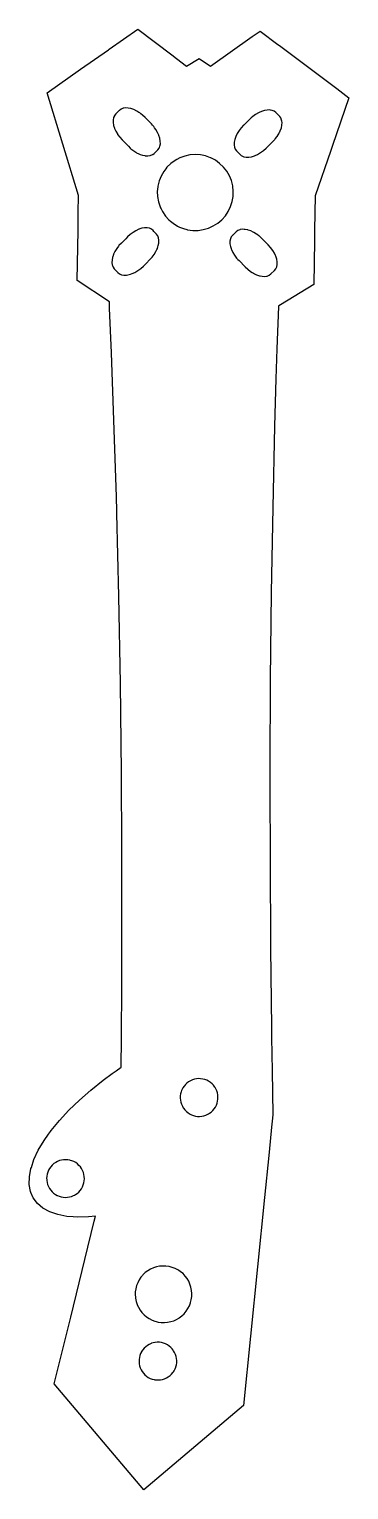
# Model space of a CAD drawing. Header units: millimetres. Extents: x 2 to 36, y 1 to 156.
import ezdxf

# ---------------------------------------------------------------- set-up
doc = ezdxf.new("R2010")
doc.units = ezdxf.units.MM

msp = doc.modelspace()

# ---------------------------------------------------------------- linework, layer by layer
for points in [[(24.71, 10.05), (14.14, 1.12), (4.65, 12.35), (6.4, 19.45), (7.89, 25.54), (8.9, 29.62), (9.03, 30.14), (8.29, 30.07), (7.09, 30.05), (6.66, 30.08), (6, 30.13), (5.02, 30.32), (4.17, 30.61), (3.44, 31), (2.86, 31.5), (2.42, 32.08), (2.17, 32.65), (2.13, 32.75), (1.99, 33.5), (2.01, 34.32), (2.18, 35.21), (2.22, 35.33), (2.49, 36.15), (2.96, 37.14), (3.57, 38.17), (4.04, 38.84), (4.25, 39.13), (4.32, 39.23), (5.2, 40.31), (6.2, 41.39), (7.31, 42.47), (8.53, 43.53), (9.84, 44.58), (10.79, 45.27), (11.22, 45.58), (11.76, 45.95), (11.76, 45.98), (11.76, 46.12), (11.76, 46.27), (11.79, 48.7), (11.82, 55.02), (11.83, 58.15), (11.83, 67.69), (11.82, 68.95), (11.77, 77.23), (11.66, 86.67), (11.49, 95.94), (11.29, 104.7), (11.28, 104.93), (11.24, 106.48), (11.02, 113.56), (10.72, 121.75), (10.51, 126.48), (10.5, 127.16), (7.09, 129.4), (7.17, 134.74), (7.2, 136.96), (7.22, 138.08), (7.23, 138.43), (3.88, 149.31), (7.44, 151.82), (10.41, 153.9), (10.46, 153.94), (13.5, 156.07), (17.14, 153.34), (17.63, 152.97), (18.69, 152.17), (20.01, 152.97), (21.23, 152.17), (25.66, 155.29), (26.49, 155.87), (28.37, 154.46), (28.54, 154.33), (34.62, 149.77), (35.9, 148.81), (34.15, 143.73), (33.98, 143.21), (32.33, 138.4), (32.27, 134.77), (32.26, 133.62), (32.18, 129), (28.64, 126.84), (28.47, 126.74), (28.45, 126.72), (28.44, 126.67), (28.27, 122.15), (28.17, 118.97), (28.02, 113.96), (27.82, 105.32), (27.67, 96.33), (27.57, 87.07), (27.53, 77.62), (27.53, 77.59), (27.53, 75.53), (27.54, 68.08), (27.59, 58.54), (27.69, 50.16), (27.71, 49.09), (27.77, 45.57), (27.85, 40.95), (27.81, 40.53), (27.71, 39.6), (27.56, 38.08), (27.4, 36.58), (26.95, 32.14)], [(24.71, 10.05), (14.14, 1.12), (4.65, 12.35), (6.4, 19.45), (7.89, 25.54), (8.9, 29.62), (9.03, 30.14), (8.29, 30.07), (7.09, 30.05), (6.66, 30.08), (6, 30.13), (5.02, 30.32), (4.17, 30.61), (3.44, 31), (2.86, 31.5), (2.42, 32.08), (2.17, 32.65), (2.13, 32.75), (1.99, 33.5), (2.01, 34.32), (2.18, 35.21), (2.22, 35.33), (2.49, 36.15), (2.96, 37.14), (3.57, 38.17), (4.04, 38.84), (4.25, 39.13), (4.32, 39.23), (5.2, 40.31), (6.2, 41.39), (7.31, 42.47), (8.53, 43.53), (9.84, 44.58), (10.79, 45.27), (11.22, 45.58), (11.76, 45.95), (11.76, 45.98), (11.76, 46.12), (11.76, 46.27), (11.79, 48.7), (11.82, 55.02), (11.83, 58.15), (11.83, 67.69), (11.82, 68.95), (11.77, 77.23), (11.66, 86.67), (11.49, 95.94), (11.29, 104.7), (11.28, 104.93), (11.24, 106.48), (11.02, 113.56), (10.72, 121.75), (10.51, 126.48), (10.5, 127.16), (7.09, 129.4), (7.17, 134.74), (7.2, 136.96), (7.22, 138.08), (7.23, 138.43), (3.88, 149.31), (7.44, 151.82), (10.41, 153.9), (10.46, 153.94), (13.5, 156.07), (17.14, 153.34), (17.63, 152.97), (18.69, 152.17), (20.01, 152.97), (21.23, 152.17), (25.66, 155.29), (26.49, 155.87), (28.37, 154.46), (28.54, 154.33), (34.62, 149.77), (35.9, 148.81), (34.15, 143.73), (33.98, 143.21), (32.33, 138.4), (32.27, 134.77), (32.26, 133.62), (32.18, 129), (28.64, 126.84), (28.47, 126.74), (28.45, 126.72), (28.44, 126.67), (28.27, 122.15), (28.17, 118.97), (28.02, 113.96), (27.82, 105.32), (27.67, 96.33), (27.57, 87.07), (27.53, 77.62), (27.53, 77.59), (27.53, 75.53), (27.54, 68.08), (27.59, 58.54), (27.69, 50.16), (27.71, 49.09), (27.77, 45.57), (27.85, 40.95), (27.81, 40.53), (27.71, 39.6), (27.56, 38.08), (27.4, 36.58), (26.95, 32.14)], [(15.07, 145.89), (14.95, 146.03), (14.29, 146.7), (14.01, 146.96), (13.85, 147.09), (13.72, 147.2), (13.63, 147.25), (13.41, 147.39), (13.09, 147.54), (12.79, 147.65), (12.49, 147.71), (12.21, 147.72), (12.04, 147.7), (11.96, 147.68), (11.74, 147.6), (11.56, 147.46), (11.51, 147.41), (11.17, 147.08), (11.05, 146.93), (11.03, 146.9), (10.94, 146.69), (10.89, 146.44), (10.89, 146.16), (10.94, 145.88), (10.95, 145.86), (11.03, 145.58), (11.04, 145.56), (11.04, 145.55), (11.19, 145.24), (11.35, 144.97), (11.37, 144.92), (11.6, 144.62), (11.85, 144.33), (12.51, 143.66), (12.72, 143.45), (12.79, 143.39), (13.08, 143.16), (13.32, 143.02), (13.39, 142.97), (13.62, 142.86), (13.7, 142.82), (13.78, 142.79), (14.01, 142.71), (14.25, 142.66), (14.31, 142.65), (14.37, 142.65), (14.59, 142.64), (14.84, 142.68), (15.06, 142.77), (15.09, 142.79), (15.24, 142.9), (15.28, 142.94), (15.31, 142.97), (15.63, 143.28), (15.77, 143.46), (15.8, 143.54), (15.86, 143.67), (15.91, 143.92), (15.9, 144.2), (15.85, 144.5), (15.76, 144.8), (15.75, 144.81), (15.73, 144.85), (15.61, 145.12), (15.42, 145.44), (15.29, 145.62), (15.2, 145.74)], [(15.07, 145.89), (14.95, 146.03), (14.29, 146.7), (14.01, 146.96), (13.85, 147.09), (13.72, 147.2), (13.63, 147.25), (13.41, 147.39), (13.09, 147.54), (12.79, 147.65), (12.49, 147.71), (12.21, 147.72), (12.04, 147.7), (11.96, 147.68), (11.74, 147.6), (11.56, 147.46), (11.51, 147.41), (11.17, 147.08), (11.05, 146.93), (11.03, 146.9), (10.94, 146.69), (10.89, 146.44), (10.89, 146.16), (10.94, 145.88), (10.95, 145.86), (11.03, 145.58), (11.04, 145.56), (11.04, 145.55), (11.19, 145.24), (11.35, 144.97), (11.37, 144.92), (11.6, 144.62), (11.85, 144.33), (12.51, 143.66), (12.72, 143.45), (12.79, 143.39), (13.08, 143.16), (13.32, 143.02), (13.39, 142.97), (13.62, 142.86), (13.7, 142.82), (13.78, 142.79), (14.01, 142.71), (14.25, 142.66), (14.31, 142.65), (14.37, 142.65), (14.59, 142.64), (14.84, 142.68), (15.06, 142.77), (15.09, 142.79), (15.24, 142.9), (15.28, 142.94), (15.31, 142.97), (15.63, 143.28), (15.77, 143.46), (15.8, 143.54), (15.86, 143.67), (15.91, 143.92), (15.9, 144.2), (15.85, 144.5), (15.76, 144.8), (15.75, 144.81), (15.73, 144.85), (15.61, 145.12), (15.42, 145.44), (15.29, 145.62), (15.2, 145.74)], [(23.91, 144.69), (23.83, 144.47), (23.8, 144.39), (23.74, 144.09), (23.73, 143.83), (23.73, 143.81), (23.73, 143.78), (23.76, 143.56), (23.85, 143.34), (23.99, 143.16), (24.37, 142.77), (24.43, 142.72), (24.49, 142.67), (24.55, 142.63), (24.76, 142.54), (25.01, 142.49), (25.07, 142.49), (25.29, 142.49), (25.59, 142.55), (25.9, 142.64), (25.98, 142.68), (26.21, 142.79), (26.53, 142.98), (26.83, 143.2), (27.12, 143.45), (27.74, 144.06), (27.79, 144.11), (28.05, 144.38), (28.09, 144.43), (28.28, 144.68), (28.4, 144.87), (28.48, 144.99), (28.55, 145.15), (28.56, 145.16), (28.57, 145.19), (28.63, 145.3), (28.74, 145.61), (28.8, 145.91), (28.81, 146.18), (28.79, 146.31), (28.77, 146.44), (28.68, 146.66), (28.57, 146.81), (28.55, 146.84), (28.46, 146.93), (28.4, 146.99), (28.17, 147.23), (27.99, 147.37), (27.77, 147.46), (27.58, 147.5), (27.53, 147.51), (27.25, 147.5), (26.95, 147.45), (26.64, 147.35), (26.38, 147.24), (26.38, 147.23), (26.32, 147.21), (26.01, 147.02), (25.71, 146.8), (25.55, 146.66), (25.42, 146.55), (24.78, 145.93), (24.75, 145.89), (24.74, 145.88), (24.48, 145.61), (24.25, 145.32), (24.06, 145.01)], [(23.91, 144.69), (23.83, 144.47), (23.8, 144.39), (23.74, 144.09), (23.73, 143.83), (23.73, 143.81), (23.73, 143.78), (23.76, 143.56), (23.85, 143.34), (23.99, 143.16), (24.37, 142.77), (24.43, 142.72), (24.49, 142.67), (24.55, 142.63), (24.76, 142.54), (25.01, 142.49), (25.07, 142.49), (25.29, 142.49), (25.59, 142.55), (25.9, 142.64), (25.98, 142.68), (26.21, 142.79), (26.53, 142.98), (26.83, 143.2), (27.12, 143.45), (27.74, 144.06), (27.79, 144.11), (28.05, 144.38), (28.09, 144.43), (28.28, 144.68), (28.4, 144.87), (28.48, 144.99), (28.55, 145.15), (28.56, 145.16), (28.57, 145.19), (28.63, 145.3), (28.74, 145.61), (28.8, 145.91), (28.81, 146.18), (28.79, 146.31), (28.77, 146.44), (28.68, 146.66), (28.57, 146.81), (28.55, 146.84), (28.46, 146.93), (28.4, 146.99), (28.17, 147.23), (27.99, 147.37), (27.77, 147.46), (27.58, 147.5), (27.53, 147.51), (27.25, 147.5), (26.95, 147.45), (26.64, 147.35), (26.38, 147.24), (26.38, 147.23), (26.32, 147.21), (26.01, 147.02), (25.71, 146.8), (25.55, 146.66), (25.42, 146.55), (24.78, 145.93), (24.75, 145.89), (24.74, 145.88), (24.48, 145.61), (24.25, 145.32), (24.06, 145.01)], [(16.61, 141.43), (16.48, 141.26), (16.26, 140.99), (15.98, 140.5), (15.77, 139.98), (15.64, 139.43), (15.63, 139.35), (15.58, 138.87), (15.61, 138.31), (15.71, 137.76), (15.88, 137.23), (15.93, 137.12), (15.98, 137.02), (16.13, 136.72), (16.44, 136.25), (16.82, 135.84), (16.97, 135.72), (17.25, 135.48), (17.73, 135.18), (17.95, 135.09), (18.25, 134.96), (18.35, 134.93), (18.71, 134.83), (18.79, 134.8), (19.34, 134.73), (19.54, 134.73), (19.91, 134.73), (20.46, 134.81), (21, 134.96), (21.52, 135.2), (21.99, 135.5), (22.42, 135.86), (22.8, 136.28), (23.11, 136.74), (23.14, 136.81), (23.35, 137.25), (23.53, 137.79), (23.62, 138.34), (23.64, 138.9), (23.63, 138.98), (23.59, 139.33), (23.58, 139.46), (23.44, 140.01), (23.23, 140.53), (22.95, 141.01), (22.78, 141.23), (22.6, 141.45), (22.19, 141.84), (21.74, 142.17), (21.55, 142.27), (21.26, 142.42), (21.24, 142.44), (20.71, 142.63), (20.16, 142.74), (19.6, 142.78), (19.04, 142.74), (18.49, 142.62), (18.3, 142.55), (17.96, 142.42), (17.66, 142.26), (17.46, 142.16), (17.01, 141.83)], [(16.61, 141.43), (16.48, 141.26), (16.26, 140.99), (15.98, 140.5), (15.77, 139.98), (15.64, 139.43), (15.63, 139.35), (15.58, 138.87), (15.61, 138.31), (15.71, 137.76), (15.88, 137.23), (15.93, 137.12), (15.98, 137.02), (16.13, 136.72), (16.44, 136.25), (16.82, 135.84), (16.97, 135.72), (17.25, 135.48), (17.73, 135.18), (17.95, 135.09), (18.25, 134.96), (18.35, 134.93), (18.71, 134.83), (18.79, 134.8), (19.34, 134.73), (19.54, 134.73), (19.91, 134.73), (20.46, 134.81), (21, 134.96), (21.52, 135.2), (21.99, 135.5), (22.42, 135.86), (22.8, 136.28), (23.11, 136.74), (23.14, 136.81), (23.35, 137.25), (23.53, 137.79), (23.62, 138.34), (23.64, 138.9), (23.63, 138.98), (23.59, 139.33), (23.58, 139.46), (23.44, 140.01), (23.23, 140.53), (22.95, 141.01), (22.78, 141.23), (22.6, 141.45), (22.19, 141.84), (21.74, 142.17), (21.55, 142.27), (21.26, 142.42), (21.24, 142.44), (20.71, 142.63), (20.16, 142.74), (19.6, 142.78), (19.04, 142.74), (18.49, 142.62), (18.3, 142.55), (17.96, 142.42), (17.66, 142.26), (17.46, 142.16), (17.01, 141.83)], [(15.53, 132.69), (15.59, 132.8), (15.65, 132.99), (15.69, 133.11), (15.75, 133.39), (15.75, 133.4), (15.76, 133.68), (15.72, 133.93), (15.64, 134.15), (15.58, 134.23), (15.51, 134.33), (15.22, 134.63), (15.13, 134.72), (14.96, 134.86), (14.81, 134.93), (14.74, 134.95), (14.5, 135), (14.23, 135), (13.99, 134.96), (13.93, 134.95), (13.72, 134.88), (13.65, 134.86), (13.63, 134.85), (13.32, 134.7), (13.01, 134.52), (12.71, 134.29), (12.43, 134.04), (12.24, 133.85), (11.77, 133.39), (11.51, 133.11), (11.46, 133.04), (11.28, 132.81), (11.09, 132.5), (10.95, 132.2), (10.94, 132.19), (10.85, 131.93), (10.85, 131.91), (10.83, 131.88), (10.78, 131.58), (10.77, 131.31), (10.81, 131.06), (10.82, 131.02), (10.89, 130.84), (11.02, 130.66), (11.34, 130.32), (11.4, 130.26), (11.57, 130.12), (11.78, 130.03), (12.03, 129.98), (12.3, 129.99), (12.59, 130.04), (12.74, 130.09), (12.9, 130.14), (13.21, 130.28), (13.52, 130.47), (13.82, 130.69), (14.1, 130.94), (14.42, 131.27), (14.76, 131.6), (15.02, 131.88), (15.25, 132.18), (15.43, 132.48), (15.44, 132.49)], [(15.53, 132.69), (15.59, 132.8), (15.65, 132.99), (15.69, 133.11), (15.75, 133.39), (15.75, 133.4), (15.76, 133.68), (15.72, 133.93), (15.64, 134.15), (15.58, 134.23), (15.51, 134.33), (15.22, 134.63), (15.13, 134.72), (14.96, 134.86), (14.81, 134.93), (14.74, 134.95), (14.5, 135), (14.23, 135), (13.99, 134.96), (13.93, 134.95), (13.72, 134.88), (13.65, 134.86), (13.63, 134.85), (13.32, 134.7), (13.01, 134.52), (12.71, 134.29), (12.43, 134.04), (12.24, 133.85), (11.77, 133.39), (11.51, 133.11), (11.46, 133.04), (11.28, 132.81), (11.09, 132.5), (10.95, 132.2), (10.94, 132.19), (10.85, 131.93), (10.85, 131.91), (10.83, 131.88), (10.78, 131.58), (10.77, 131.31), (10.81, 131.06), (10.82, 131.02), (10.89, 130.84), (11.02, 130.66), (11.34, 130.32), (11.4, 130.26), (11.57, 130.12), (11.78, 130.03), (12.03, 129.98), (12.3, 129.99), (12.59, 130.04), (12.74, 130.09), (12.9, 130.14), (13.21, 130.28), (13.52, 130.47), (13.82, 130.69), (14.1, 130.94), (14.42, 131.27), (14.76, 131.6), (15.02, 131.88), (15.25, 132.18), (15.43, 132.48), (15.44, 132.49)], [(23.59, 134.24), (23.57, 134.22), (23.55, 134.19), (23.43, 134.04), (23.34, 133.83), (23.29, 133.59), (23.29, 133.46), (23.29, 133.31), (23.35, 133.02), (23.42, 132.8), (23.43, 132.77), (23.44, 132.72), (23.44, 132.71), (23.59, 132.4), (23.78, 132.1), (24, 131.8), (24.13, 131.65), (24.25, 131.52), (24.91, 130.85), (25.19, 130.6), (25.48, 130.37), (25.66, 130.26), (25.79, 130.18), (25.88, 130.13), (26.1, 130.03), (26.41, 129.92), (26.43, 129.92), (26.51, 129.9), (26.71, 129.86), (26.98, 129.85), (27.15, 129.88), (27.2, 129.88), (27.24, 129.89), (27.45, 129.98), (27.64, 130.11), (28, 130.46), (28.03, 130.48), (28.15, 130.64), (28.17, 130.66), (28.23, 130.8), (28.26, 130.87), (28.31, 131.12), (28.3, 131.39), (28.25, 131.68), (28.15, 131.99), (28.12, 132.06), (28.01, 132.3), (27.82, 132.61), (27.6, 132.9), (27.35, 133.19), (26.71, 133.83), (26.69, 133.85), (26.41, 134.1), (26.36, 134.15), (26.19, 134.28), (26.11, 134.33), (25.81, 134.52), (25.74, 134.55), (25.49, 134.67), (25.21, 134.77), (25.19, 134.78), (25.16, 134.79), (24.89, 134.84), (24.81, 134.84), (24.61, 134.85), (24.36, 134.81), (24.33, 134.8), (24.14, 134.72), (23.96, 134.59)], [(23.59, 134.24), (23.57, 134.22), (23.55, 134.19), (23.43, 134.04), (23.34, 133.83), (23.29, 133.59), (23.29, 133.46), (23.29, 133.31), (23.35, 133.02), (23.42, 132.8), (23.43, 132.77), (23.44, 132.72), (23.44, 132.71), (23.59, 132.4), (23.78, 132.1), (24, 131.8), (24.13, 131.65), (24.25, 131.52), (24.91, 130.85), (25.19, 130.6), (25.48, 130.37), (25.66, 130.26), (25.79, 130.18), (25.88, 130.13), (26.1, 130.03), (26.41, 129.92), (26.43, 129.92), (26.51, 129.9), (26.71, 129.86), (26.98, 129.85), (27.15, 129.88), (27.2, 129.88), (27.24, 129.89), (27.45, 129.98), (27.64, 130.11), (28, 130.46), (28.03, 130.48), (28.15, 130.64), (28.17, 130.66), (28.23, 130.8), (28.26, 130.87), (28.31, 131.12), (28.3, 131.39), (28.25, 131.68), (28.15, 131.99), (28.12, 132.06), (28.01, 132.3), (27.82, 132.61), (27.6, 132.9), (27.35, 133.19), (26.71, 133.83), (26.69, 133.85), (26.41, 134.1), (26.36, 134.15), (26.19, 134.28), (26.11, 134.33), (25.81, 134.52), (25.74, 134.55), (25.49, 134.67), (25.21, 134.77), (25.19, 134.78), (25.16, 134.79), (24.89, 134.84), (24.81, 134.84), (24.61, 134.85), (24.36, 134.81), (24.33, 134.8), (24.14, 134.72), (23.96, 134.59)], [(21.68, 43.85), (21.55, 44.03), (21.39, 44.19), (21.22, 44.33), (21.03, 44.46), (20.83, 44.56), (20.63, 44.64), (20.6, 44.65), (20.58, 44.65), (20.41, 44.7), (20.18, 44.73), (19.96, 44.74), (19.74, 44.72), (19.52, 44.67), (19.3, 44.6), (19.1, 44.51), (18.9, 44.4), (18.72, 44.26), (18.56, 44.11), (18.46, 43.99), (18.42, 43.94), (18.29, 43.75), (18.19, 43.55), (18.16, 43.48), (18.11, 43.34), (18.05, 43.12), (18.02, 42.9), (18.02, 42.68), (18.03, 42.45), (18.08, 42.23), (18.15, 42.02), (18.24, 41.81), (18.33, 41.66), (18.35, 41.62), (18.49, 41.44), (18.64, 41.28), (18.68, 41.24), (18.81, 41.13), (19, 41.01), (19.2, 40.91), (19.41, 40.83), (19.63, 40.77), (19.85, 40.74), (20.07, 40.73), (20.3, 40.75), (20.52, 40.79), (20.73, 40.86), (20.94, 40.96), (21, 40.99), (21.13, 41.07), (21.31, 41.2), (21.47, 41.36), (21.62, 41.53), (21.74, 41.72), (21.85, 41.92), (21.93, 42.13), (21.98, 42.34), (22.01, 42.57), (22.02, 42.79), (22, 42.97), (22, 43.02), (21.96, 43.23), (21.89, 43.45), (21.8, 43.65), (21.71, 43.8)], [(21.68, 43.85), (21.55, 44.03), (21.39, 44.19), (21.22, 44.33), (21.03, 44.46), (20.83, 44.56), (20.63, 44.64), (20.6, 44.65), (20.58, 44.65), (20.41, 44.7), (20.18, 44.73), (19.96, 44.74), (19.74, 44.72), (19.52, 44.67), (19.3, 44.6), (19.1, 44.51), (18.9, 44.4), (18.72, 44.26), (18.56, 44.11), (18.46, 43.99), (18.42, 43.94), (18.29, 43.75), (18.19, 43.55), (18.16, 43.48), (18.11, 43.34), (18.05, 43.12), (18.02, 42.9), (18.02, 42.68), (18.03, 42.45), (18.08, 42.23), (18.15, 42.02), (18.24, 41.81), (18.33, 41.66), (18.35, 41.62), (18.49, 41.44), (18.64, 41.28), (18.68, 41.24), (18.81, 41.13), (19, 41.01), (19.2, 40.91), (19.41, 40.83), (19.63, 40.77), (19.85, 40.74), (20.07, 40.73), (20.3, 40.75), (20.52, 40.79), (20.73, 40.86), (20.94, 40.96), (21, 40.99), (21.13, 41.07), (21.31, 41.2), (21.47, 41.36), (21.62, 41.53), (21.74, 41.72), (21.85, 41.92), (21.93, 42.13), (21.98, 42.34), (22.01, 42.57), (22.02, 42.79), (22, 42.97), (22, 43.02), (21.96, 43.23), (21.89, 43.45), (21.8, 43.65), (21.71, 43.8)], [(6.52, 36.02), (6.39, 36.07), (6.31, 36.09), (6.25, 36.1), (6.09, 36.13), (5.86, 36.14), (5.64, 36.13), (5.42, 36.1), (5.2, 36.04), (4.99, 35.95), (4.8, 35.85), (4.61, 35.72), (4.44, 35.57), (4.29, 35.4), (4.28, 35.39), (4.16, 35.22), (4.05, 35.03), (3.96, 34.82), (3.9, 34.6), (3.86, 34.38), (3.84, 34.16), (3.85, 34.07), (3.85, 33.94), (3.89, 33.71), (3.95, 33.5), (4.03, 33.29), (4.14, 33.09), (4.27, 32.91), (4.42, 32.74), (4.58, 32.59), (4.77, 32.46), (4.96, 32.35), (4.98, 32.34), (5.17, 32.26), (5.38, 32.19), (5.6, 32.15), (5.83, 32.14), (6.05, 32.15), (6.27, 32.19), (6.49, 32.25), (6.7, 32.33), (6.81, 32.39), (6.89, 32.44), (7.08, 32.57), (7.25, 32.71), (7.4, 32.88), (7.53, 33.06), (7.64, 33.26), (7.73, 33.46), (7.79, 33.68), (7.83, 33.9), (7.85, 34.12), (7.84, 34.35), (7.84, 34.35), (7.8, 34.57), (7.74, 34.79), (7.66, 34.99), (7.55, 35.19), (7.42, 35.38), (7.27, 35.54), (7.11, 35.7), (6.93, 35.83), (6.73, 35.94)], [(6.52, 36.02), (6.39, 36.07), (6.31, 36.09), (6.25, 36.1), (6.09, 36.13), (5.86, 36.14), (5.64, 36.13), (5.42, 36.1), (5.2, 36.04), (4.99, 35.95), (4.8, 35.85), (4.61, 35.72), (4.44, 35.57), (4.29, 35.4), (4.28, 35.39), (4.16, 35.22), (4.05, 35.03), (3.96, 34.82), (3.9, 34.6), (3.86, 34.38), (3.84, 34.16), (3.85, 34.07), (3.85, 33.94), (3.89, 33.71), (3.95, 33.5), (4.03, 33.29), (4.14, 33.09), (4.27, 32.91), (4.42, 32.74), (4.58, 32.59), (4.77, 32.46), (4.96, 32.35), (4.98, 32.34), (5.17, 32.26), (5.38, 32.19), (5.6, 32.15), (5.83, 32.14), (6.05, 32.15), (6.27, 32.19), (6.49, 32.25), (6.7, 32.33), (6.81, 32.39), (6.89, 32.44), (7.08, 32.57), (7.25, 32.71), (7.4, 32.88), (7.53, 33.06), (7.64, 33.26), (7.73, 33.46), (7.79, 33.68), (7.83, 33.9), (7.85, 34.12), (7.84, 34.35), (7.84, 34.35), (7.8, 34.57), (7.74, 34.79), (7.66, 34.99), (7.55, 35.19), (7.42, 35.38), (7.27, 35.54), (7.11, 35.7), (6.93, 35.83), (6.73, 35.94)], [(13.75, 20.19), (13.95, 19.93), (14.18, 19.68), (14.44, 19.47), (14.72, 19.28), (15.02, 19.12), (15.33, 19), (15.47, 18.97), (15.66, 18.92), (15.99, 18.87), (16.33, 18.86), (16.67, 18.89), (17, 18.96), (17.32, 19.06), (17.62, 19.2), (17.85, 19.33), (17.91, 19.37), (18.18, 19.57), (18.43, 19.8), (18.64, 20.06), (18.83, 20.34), (18.99, 20.64), (19.11, 20.95), (19.12, 21), (19.19, 21.28), (19.24, 21.61), (19.25, 21.95), (19.22, 22.28), (19.15, 22.62), (19.05, 22.94), (18.91, 23.24), (18.74, 23.53), (18.54, 23.8), (18.31, 24.05), (18.05, 24.26), (17.82, 24.42), (17.77, 24.45), (17.47, 24.61), (17.15, 24.72), (16.83, 24.81), (16.5, 24.86), (16.16, 24.86), (15.87, 24.84), (15.82, 24.84), (15.49, 24.77), (15.17, 24.67), (14.87, 24.53), (14.58, 24.36), (14.31, 24.16), (14.06, 23.93), (14.01, 23.87), (13.85, 23.67), (13.66, 23.39), (13.5, 23.09), (13.38, 22.78), (13.3, 22.45), (13.25, 22.12), (13.24, 21.78), (13.26, 21.59), (13.27, 21.44), (13.34, 21.11), (13.44, 20.79), (13.46, 20.74), (13.58, 20.49)], [(13.75, 20.19), (13.95, 19.93), (14.18, 19.68), (14.44, 19.47), (14.72, 19.28), (15.02, 19.12), (15.33, 19), (15.47, 18.97), (15.66, 18.92), (15.99, 18.87), (16.33, 18.86), (16.67, 18.89), (17, 18.96), (17.32, 19.06), (17.62, 19.2), (17.85, 19.33), (17.91, 19.37), (18.18, 19.57), (18.43, 19.8), (18.64, 20.06), (18.83, 20.34), (18.99, 20.64), (19.11, 20.95), (19.12, 21), (19.19, 21.28), (19.24, 21.61), (19.25, 21.95), (19.22, 22.28), (19.15, 22.62), (19.05, 22.94), (18.91, 23.24), (18.74, 23.53), (18.54, 23.8), (18.31, 24.05), (18.05, 24.26), (17.82, 24.42), (17.77, 24.45), (17.47, 24.61), (17.15, 24.72), (16.83, 24.81), (16.5, 24.86), (16.16, 24.86), (15.87, 24.84), (15.82, 24.84), (15.49, 24.77), (15.17, 24.67), (14.87, 24.53), (14.58, 24.36), (14.31, 24.16), (14.06, 23.93), (14.01, 23.87), (13.85, 23.67), (13.66, 23.39), (13.5, 23.09), (13.38, 22.78), (13.3, 22.45), (13.25, 22.12), (13.24, 21.78), (13.26, 21.59), (13.27, 21.44), (13.34, 21.11), (13.44, 20.79), (13.46, 20.74), (13.58, 20.49)], [(13.98, 13.66), (14.11, 13.48), (14.27, 13.32), (14.44, 13.17), (14.62, 13.05), (14.82, 12.94), (15.03, 12.86), (15.25, 12.81), (15.32, 12.8), (15.47, 12.78), (15.7, 12.77), (15.92, 12.79), (16.14, 12.83), (16.36, 12.9), (16.56, 12.99), (16.75, 13.11), (16.93, 13.24), (17.1, 13.4), (17.24, 13.57), (17.29, 13.64), (17.37, 13.75), (17.47, 13.96), (17.54, 14.13), (17.55, 14.16), (17.61, 14.38), (17.64, 14.6), (17.64, 14.83), (17.62, 15.05), (17.58, 15.27), (17.51, 15.49), (17.42, 15.69), (17.31, 15.88), (17.28, 15.92), (17.17, 16.06), (17.02, 16.23), (16.84, 16.37), (16.66, 16.5), (16.46, 16.6), (16.25, 16.68), (16.03, 16.74), (15.81, 16.77), (15.58, 16.77), (15.36, 16.75), (15.32, 16.75), (15.14, 16.71), (14.98, 16.66), (14.93, 16.64), (14.72, 16.55), (14.53, 16.44), (14.35, 16.3), (14.19, 16.15), (14.04, 15.98), (13.92, 15.79), (13.89, 15.74), (13.81, 15.59), (13.73, 15.38), (13.68, 15.16), (13.65, 14.94), (13.64, 14.79), (13.64, 14.72), (13.66, 14.49), (13.7, 14.27), (13.77, 14.06), (13.86, 13.85)], [(13.98, 13.66), (14.11, 13.48), (14.27, 13.32), (14.44, 13.17), (14.62, 13.05), (14.82, 12.94), (15.03, 12.86), (15.25, 12.81), (15.32, 12.8), (15.47, 12.78), (15.7, 12.77), (15.92, 12.79), (16.14, 12.83), (16.36, 12.9), (16.56, 12.99), (16.75, 13.11), (16.93, 13.24), (17.1, 13.4), (17.24, 13.57), (17.29, 13.64), (17.37, 13.75), (17.47, 13.96), (17.54, 14.13), (17.55, 14.16), (17.61, 14.38), (17.64, 14.6), (17.64, 14.83), (17.62, 15.05), (17.58, 15.27), (17.51, 15.49), (17.42, 15.69), (17.31, 15.88), (17.28, 15.92), (17.17, 16.06), (17.02, 16.23), (16.84, 16.37), (16.66, 16.5), (16.46, 16.6), (16.25, 16.68), (16.03, 16.74), (15.81, 16.77), (15.58, 16.77), (15.36, 16.75), (15.32, 16.75), (15.14, 16.71), (14.98, 16.66), (14.93, 16.64), (14.72, 16.55), (14.53, 16.44), (14.35, 16.3), (14.19, 16.15), (14.04, 15.98), (13.92, 15.79), (13.89, 15.74), (13.81, 15.59), (13.73, 15.38), (13.68, 15.16), (13.65, 14.94), (13.64, 14.79), (13.64, 14.72), (13.66, 14.49), (13.7, 14.27), (13.77, 14.06), (13.86, 13.85)]]:
    msp.add_lwpolyline(points, close=True)

doc.saveas('drawing.dxf')
